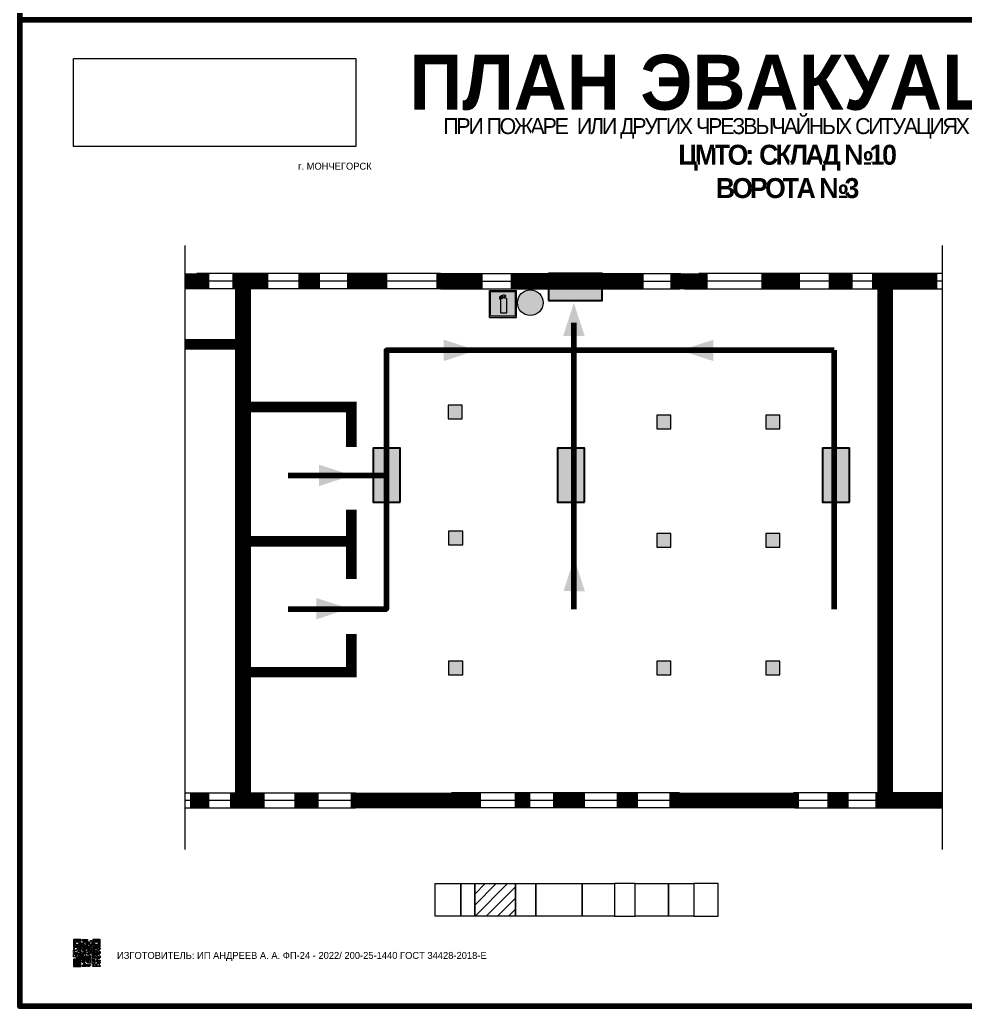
# Model space of a CAD drawing. Header units: millimetres. Extents: x 13810 to 67229, y 12374 to 21950.
# Drawn here: x 30689.3 to 31068.1, y 19482 to 19877 of the extents above; entities that cross this region are included whole.
import ezdxf

# ---------------------------------------------------------------- set-up
doc = ezdxf.new("R2010")
doc.units = ezdxf.units.MM
doc.layers.add('План_Штампы', color=7, linetype='Continuous')
doc.styles.add('обычный', font='arial.ttf')
picture_1 = doc.add_image_def('image1.jpg', size_in_pixel=(337, 105))

# ---------------------------------------------------------------- blocks, each defined once
blk = doc.blocks.new('QR')
at = {"lineweight": 0}
h = blk.add_hatch(color=256, dxfattribs=at)
h.dxf.hatch_style = 1
h.paths.add_polyline_path([(9241.16, 2687.38), (9242.01, 2687.38), (9242.01, 2687.83), (9241.59, 2687.83), (9241.59, 2688.68), (9239.45, 2688.68), (9239.45, 2688.25), (9239.86, 2688.25), (9239.86, 2687.83), (9240.29, 2687.83), (9240.29, 2688.25), (9241.16, 2688.25), (9241.16, 2687.83), (9240.29, 2687.83), (9240.29, 2687.38), (9239.45, 2687.38), (9239.45, 2685.22), (9238.57, 2685.22), (9238.57, 2684.8), (9239.02, 2684.8), (9239.02, 2684.37), (9238.13, 2684.37), (9238.13, 2683.92), (9239.02, 2683.92), (9239.02, 2683.5), (9239.44, 2683.5), (9239.44, 2682.64), (9239.87, 2682.64), (9239.87, 2682.18), (9239.44, 2682.18), (9239.44, 2682.64), (9238.13, 2682.64), (9238.13, 2681.76), (9237.71, 2681.76), (9237.71, 2682.64), (9238.13, 2682.64), (9238.13, 2683.07), (9237.27, 2683.07), (9237.27, 2683.51), (9237.71, 2683.51), (9237.71, 2684.37), (9238.13, 2684.37), (9238.13, 2685.22), (9237.71, 2685.22), (9237.71, 2684.8), (9237.28, 2684.8), (9237.28, 2684.38), (9235.98, 2684.38), (9235.98, 2683.92), (9236.4, 2683.92), (9236.4, 2683.49), (9236.84, 2683.49), (9236.84, 2683.07), (9236.4, 2683.07), (9236.4, 2682.64), (9235.98, 2682.64), (9235.98, 2681.76), (9237.29, 2681.76), (9237.29, 2681.33), (9239.43, 2681.33), (9239.43, 2681.76), (9240.74, 2681.76), (9240.74, 2683.05), (9239.87, 2683.05), (9239.87, 2683.5), (9240.29, 2683.5), (9240.29, 2683.91), (9240.74, 2683.91), (9240.74, 2684.81), (9240.29, 2684.81), (9240.29, 2684.79), (9240.29, 2684.37), (9239.45, 2684.37), (9239.45, 2684.8), (9239.87, 2684.8), (9239.87, 2685.21), (9240.74, 2685.21), (9240.74, 2686.1), (9240.29, 2686.1), (9240.29, 2685.64), (9239.86, 2685.64), (9239.86, 2686.95), (9240.29, 2686.95), (9240.29, 2686.52), (9240.74, 2686.52), (9240.74, 2686.1), (9241.16, 2686.1), (9241.16, 2686.53), (9241.59, 2686.53), (9241.59, 2686.1), (9242.02, 2686.1), (9242.02, 2685.21), (9241.59, 2685.21), (9241.59, 2686.1), (9241.16, 2686.1), (9241.16, 2685.21), (9240.74, 2685.21), (9240.74, 2684.81), (9242.89, 2684.81), (9242.89, 2685.22), (9242.47, 2685.22), (9242.47, 2686.11), (9242.89, 2686.11), (9242.89, 2686.52), (9242.46, 2686.52), (9242.46, 2686.95), (9242.89, 2686.95), (9242.89, 2686.52), (9243.32, 2686.52), (9243.32, 2688.26), (9242.9, 2688.26), (9242.9, 2687.83), (9242.47, 2687.83), (9242.47, 2687.38), (9242.01, 2687.38), (9242.01, 2686.94), (9241.16, 2686.94)])
h.paths.add_polyline_path([(9239.02, 2682.18), (9239.02, 2681.76), (9238.54, 2681.76), (9238.54, 2682.18)], flags=16)
h.paths.add_polyline_path([(9237.27, 2682.65), (9237.27, 2682.19), (9236.83, 2682.19), (9236.83, 2682.65)], flags=16)
h = blk.add_hatch(color=256, dxfattribs=at)
h.dxf.hatch_style = 1
h.paths.add_polyline_path([(9238.15, 2687.83), (9236.83, 2687.83), (9236.83, 2686.52), (9238.15, 2686.52)], flags=0)
h.paths.add_polyline_path([(9239.01, 2685.65), (9239.01, 2688.68), (9235.98, 2688.68), (9235.98, 2685.65)])
h.paths.add_polyline_path([(9236.41, 2686.1), (9236.41, 2688.26), (9238.56, 2688.26), (9238.56, 2686.1)], flags=16)
h.paths.add_polyline_path([(9236.83, 2686.52), (9236.83, 2687.83), (9238.15, 2687.83), (9238.15, 2686.52)], flags=0)
h = blk.add_hatch(color=256, dxfattribs=at)
h.dxf.hatch_style = 1
h.paths.add_polyline_path([(9243.32, 2686.11), (9242.89, 2686.11), (9242.89, 2685.64), (9243.32, 2685.64)])
h.paths.add_polyline_path([(9239.02, 2683.07), (9239.02, 2683.5), (9238.56, 2683.5), (9238.56, 2683.07)])
h.paths.add_polyline_path([(9236.4, 2684.8), (9236.4, 2685.22), (9235.98, 2685.22), (9235.98, 2684.8)])
h.paths.add_polyline_path([(9236.4, 2683.07), (9236.4, 2683.49), (9235.98, 2683.49), (9235.98, 2683.07)])
h = blk.add_hatch(color=256, dxfattribs=at)
h.dxf.hatch_style = 1
h.paths.add_polyline_path([(9238.15, 2686.52), (9238.15, 2687.83), (9236.83, 2687.83), (9236.83, 2686.52)])
h.paths.add_polyline_path([(9245.91, 2686.52), (9245.91, 2687.83), (9244.59, 2687.83), (9244.59, 2686.52)], flags=0)
h.paths.add_polyline_path([(9246.77, 2685.65), (9246.77, 2688.68), (9243.74, 2688.68), (9243.74, 2685.65)])
h.paths.add_polyline_path([(9244.17, 2686.1), (9244.17, 2688.26), (9246.32, 2688.26), (9246.32, 2686.1)], flags=16)
h.paths.add_polyline_path([(9244.59, 2686.52), (9244.59, 2687.83), (9245.91, 2687.83), (9245.91, 2686.52)], flags=0)
h = blk.add_hatch(color=256, dxfattribs=at)
h.dxf.hatch_style = 1
h.paths.add_polyline_path([(9240.75, 2681.76), (9240.75, 2681.35), (9241.17, 2681.35), (9241.17, 2681.76)])
h.paths.add_polyline_path([(9241.6, 2682.18), (9241.17, 2682.18), (9241.17, 2681.76), (9241.6, 2681.76)])
h.paths.add_polyline_path([(9242.47, 2681.34), (9242.47, 2682.19), (9242.02, 2682.19), (9242.02, 2681.76), (9241.6, 2681.76), (9241.6, 2681.34)])
h.paths.add_polyline_path([(9239.87, 2678.3), (9239.44, 2678.3), (9239.44, 2677.89), (9241.17, 2677.89), (9241.17, 2678.3), (9240.28, 2678.3), (9240.28, 2678.73), (9239.87, 2678.73)])
h.paths.add_polyline_path([(9240.75, 2678.73), (9240.75, 2679.19), (9240.28, 2679.19), (9240.28, 2678.73)])
h.paths.add_polyline_path([(9241.6, 2678.73), (9241.17, 2678.73), (9241.17, 2678.3), (9241.6, 2678.3)])
h.paths.add_polyline_path([(9242.02, 2678.3), (9241.6, 2678.3), (9241.6, 2677.89), (9242.48, 2677.89), (9242.48, 2678.31), (9242.9, 2678.31), (9242.9, 2678.73), (9242.02, 2678.73)])
h.paths.add_polyline_path([(9246.36, 2684.37), (9246.36, 2684.79), (9245.93, 2684.79), (9245.93, 2684.37)])
h.paths.add_polyline_path([(9246.78, 2685.2), (9246.36, 2685.2), (9246.36, 2684.79), (9246.78, 2684.79)])
h.paths.add_polyline_path([(9245.91, 2687.83), (9244.59, 2687.83), (9244.59, 2686.52), (9245.91, 2686.52)])
h = blk.add_hatch(color=256, dxfattribs=at)
h.dxf.hatch_style = 1
h.paths.add_polyline_path([(9243.32, 2682.64), (9243.32, 2683.07), (9244.62, 2683.07), (9244.62, 2684.37), (9243.74, 2684.37), (9243.74, 2684.8), (9244.62, 2684.8), (9244.62, 2684.37), (9245.48, 2684.37), (9245.48, 2685.22), (9243.32, 2685.22), (9243.32, 2683.5), (9242.89, 2683.5), (9242.89, 2683.06), (9242.01, 2683.06), (9242.01, 2683.91), (9242.47, 2683.91), (9242.47, 2683.5), (9242.89, 2683.5), (9242.89, 2684.38), (9241.59, 2684.38), (9241.59, 2683.91), (9240.74, 2683.91), (9240.74, 2683.05), (9241.59, 2683.05), (9241.59, 2682.64), (9242.47, 2682.64), (9242.47, 2682.19), (9242.91, 2682.19), (9242.91, 2681.34), (9242.48, 2681.34), (9242.48, 2680.91), (9242.91, 2680.91), (9242.91, 2679.17), (9243.75, 2679.17), (9243.75, 2678.73), (9244.2, 2678.73), (9244.2, 2678.3), (9243.75, 2678.3), (9243.75, 2677.88), (9246.78, 2677.88), (9246.78, 2678.3), (9246.35, 2678.3), (9246.35, 2679.19), (9245.48, 2679.19), (9245.48, 2678.31), (9245.05, 2678.31), (9245.05, 2678.73), (9244.62, 2678.73), (9244.62, 2679.19), (9244.2, 2679.19), (9244.2, 2679.61), (9245.05, 2679.61), (9245.05, 2680.46), (9245.48, 2680.46), (9245.48, 2681.34), (9245.04, 2681.34), (9245.04, 2681.76), (9244.63, 2681.76), (9244.63, 2682.19), (9244.21, 2682.19), (9244.21, 2681.76), (9243.32, 2681.76), (9243.32, 2682.19), (9244.21, 2682.19), (9244.21, 2682.64)])
h.paths.add_polyline_path([(9243.75, 2683.49), (9243.75, 2683.92), (9244.21, 2683.92), (9244.21, 2683.49)], flags=16)
h.paths.add_polyline_path([(9243.32, 2681.34), (9244.63, 2681.34), (9244.63, 2680.04), (9243.32, 2680.04)], flags=16)
h.paths.add_polyline_path([(9243.76, 2680.89), (9244.18, 2680.89), (9244.18, 2680.48), (9243.76, 2680.48)], flags=0)
h = blk.add_hatch(color=256, dxfattribs=at)
h.dxf.hatch_style = 1
h.paths.add_polyline_path([(9246.36, 2683.07), (9246.78, 2683.07), (9246.78, 2683.92), (9246.36, 2683.92), (9246.36, 2683.49), (9245.92, 2683.49), (9245.92, 2683.92), (9245.06, 2683.92), (9245.06, 2683.49), (9245.48, 2683.49), (9245.48, 2683.07), (9244.62, 2683.07), (9244.62, 2682.65), (9245.05, 2682.65), (9245.05, 2682.18), (9245.48, 2682.18), (9245.48, 2682.65), (9246.36, 2682.65)])
h.paths.add_polyline_path([(9246.78, 2682.18), (9246.36, 2682.18), (9246.36, 2681.75), (9245.92, 2681.75), (9245.92, 2682.18), (9245.48, 2682.18), (9245.48, 2681.34), (9245.48, 2681.34), (9245.94, 2681.34), (9245.94, 2680.91), (9246.36, 2680.91), (9246.36, 2681.34), (9246.78, 2681.34)])
h = blk.add_hatch(color=256, dxfattribs=at)
h.dxf.hatch_style = 1
h.paths.add_polyline_path([(9235.98, 2680.9), (9235.98, 2677.86), (9239.02, 2677.86), (9239.02, 2680.9)])
h.paths.add_polyline_path([(9238.57, 2680.48), (9238.57, 2678.32), (9236.41, 2678.32), (9236.41, 2680.48)], flags=16)
h.paths.add_polyline_path([(9238.15, 2680.05), (9238.15, 2678.74), (9236.83, 2678.74), (9236.83, 2680.05)], flags=0)
h = blk.add_hatch(color=256, dxfattribs=at)
h.dxf.hatch_style = 1
h.paths.add_polyline_path([(9238.15, 2680.05), (9236.83, 2680.05), (9236.83, 2678.74), (9238.15, 2678.74)])
h = blk.add_hatch(color=256, dxfattribs=at)
h.dxf.hatch_style = 1
h.paths.add_polyline_path([(9242.02, 2680.46), (9242.48, 2680.46), (9242.48, 2680.91), (9241.58, 2680.91), (9241.58, 2681.35), (9241.17, 2681.35), (9241.17, 2680.91), (9240.75, 2680.91), (9240.75, 2681.33), (9239.43, 2681.33), (9239.43, 2680.46), (9239.86, 2680.46), (9239.86, 2680.92), (9240.3, 2680.92), (9240.3, 2680.46), (9239.86, 2680.46), (9239.86, 2680.04), (9239.44, 2680.04), (9239.44, 2679.62), (9239.86, 2679.62), (9239.86, 2679.19), (9240.29, 2679.19), (9240.29, 2680.03), (9241.18, 2680.03), (9241.18, 2680.47), (9241.6, 2680.47), (9241.6, 2680.03), (9241.18, 2680.03), (9241.18, 2679.61), (9241.6, 2679.61), (9241.6, 2679.19), (9242.47, 2679.19), (9242.47, 2679.6), (9242.02, 2679.6)])
h = blk.add_hatch(color=256, dxfattribs=at)
h.dxf.hatch_style = 1
h.paths.add_polyline_path([(9244.18, 2680.48), (9244.18, 2680.89), (9243.76, 2680.89), (9243.76, 2680.48)])
h = blk.add_hatch(color=256, dxfattribs=at)
h.dxf.hatch_style = 1
h.paths.add_polyline_path([(9245.93, 2680.04), (9245.93, 2680.46), (9245.48, 2680.46), (9245.48, 2679.62), (9246.35, 2679.62), (9246.35, 2680.04)])
h.paths.add_polyline_path([(9246.78, 2680.04), (9246.78, 2680.46), (9246.35, 2680.46), (9246.35, 2680.04)])
h.paths.add_polyline_path([(9246.78, 2679.18), (9246.78, 2679.62), (9246.35, 2679.62), (9246.35, 2679.18)])
for points in [[(9237.71, 2685.22), (9238.13, 2685.22), (9238.13, 2684.37), (9237.71, 2684.37), (9237.71, 2683.51), (9237.27, 2683.51), (9237.27, 2683.07), (9238.13, 2683.07), (9238.13, 2682.64), (9237.71, 2682.64), (9237.71, 2681.76), (9238.13, 2681.76), (9238.13, 2682.64), (9239.44, 2682.64), (9239.44, 2683.5), (9239.02, 2683.5), (9239.02, 2683.07), (9238.56, 2683.07), (9238.56, 2683.5), (9239.02, 2683.5), (9239.02, 2683.92), (9238.13, 2683.92), (9238.13, 2684.37), (9239.02, 2684.37), (9239.02, 2684.8), (9238.57, 2684.8), (9238.57, 2685.22), (9239.45, 2685.22), (9239.45, 2687.38), (9240.29, 2687.38), (9240.29, 2687.83), (9239.86, 2687.83), (9239.86, 2688.25), (9239.45, 2688.25), (9239.45, 2688.68), (9241.59, 2688.68), (9241.59, 2687.83), (9242.01, 2687.83), (9242.01, 2687.38), (9242.47, 2687.38), (9242.47, 2687.83), (9242.9, 2687.83), (9242.9, 2688.26), (9243.32, 2688.26), (9243.32, 2686.52), (9242.89, 2686.52), (9242.89, 2686.11), (9243.32, 2686.11), (9243.32, 2685.64), (9242.89, 2685.64), (9242.89, 2686.11), (9242.47, 2686.11), (9242.47, 2685.22), (9242.89, 2685.22), (9242.89, 2684.81), (9240.74, 2684.81), (9240.74, 2683.91), (9241.59, 2683.91), (9241.59, 2684.38), (9242.89, 2684.38), (9242.89, 2683.5), (9242.47, 2683.5), (9242.47, 2683.91), (9242.01, 2683.91), (9242.01, 2683.06), (9242.89, 2683.06), (9242.89, 2683.5), (9243.32, 2683.5), (9243.32, 2685.22), (9245.48, 2685.22), (9245.48, 2684.37), (9244.62, 2684.37), (9244.62, 2683.07), (9245.48, 2683.07), (9245.48, 2683.49), (9245.06, 2683.49), (9245.06, 2683.92), (9245.92, 2683.92), (9245.92, 2683.49), (9246.36, 2683.49), (9246.36, 2683.92), (9246.78, 2683.92), (9246.78, 2683.07), (9246.36, 2683.07), (9246.36, 2682.65), (9245.48, 2682.65), (9245.48, 2682.18), (9245.92, 2682.18), (9245.92, 2681.75), (9246.36, 2681.75), (9246.36, 2682.18), (9246.78, 2682.18), (9246.78, 2681.34), (9246.36, 2681.34), (9246.36, 2680.91), (9245.94, 2680.91), (9245.94, 2681.34), (9245.48, 2681.34), (9245.48, 2680.46), (9245.93, 2680.46), (9245.93, 2680.04), (9246.35, 2680.04), (9246.35, 2680.46), (9246.78, 2680.46), (9246.78, 2680.04), (9246.78, 2680.04), (9246.35, 2680.04), (9246.35, 2679.62), (9246.78, 2679.62), (9246.78, 2679.18), (9246.35, 2679.18), (9246.35, 2678.3), (9246.78, 2678.3), (9246.78, 2677.88), (9243.75, 2677.88), (9243.75, 2678.3), (9244.2, 2678.3), (9244.2, 2678.73), (9243.75, 2678.73), (9243.75, 2679.17), (9242.91, 2679.17), (9242.91, 2680.91), (9242.48, 2680.91), (9242.48, 2680.46), (9242.02, 2680.46), (9242.02, 2679.6), (9242.47, 2679.6), (9242.47, 2679.19), (9241.6, 2679.19), (9241.6, 2679.61), (9241.18, 2679.61), (9241.18, 2680.03), (9240.29, 2680.03), (9240.29, 2679.19), (9240.75, 2679.19), (9240.75, 2678.73), (9240.28, 2678.73), (9240.28, 2678.3), (9241.17, 2678.3), (9241.17, 2678.73), (9241.6, 2678.73), (9241.6, 2678.3), (9242.02, 2678.3), (9242.02, 2678.73), (9242.9, 2678.73), (9242.9, 2678.31), (9242.48, 2678.31), (9242.48, 2677.89), (9241.6, 2677.89), (9241.6, 2678.3), (9241.17, 2678.3), (9241.17, 2677.89), (9239.44, 2677.89), (9239.44, 2678.3), (9239.87, 2678.3), (9239.87, 2678.73), (9240.28, 2678.73), (9240.28, 2679.19), (9240.29, 2679.19), (9239.86, 2679.19), (9239.86, 2679.62), (9239.44, 2679.62), (9239.44, 2680.04), (9239.86, 2680.04), (9239.86, 2680.46), (9239.43, 2680.46), (9239.43, 2681.33), (9237.29, 2681.33), (9237.29, 2681.76), (9235.98, 2681.76), (9235.98, 2682.64), (9236.4, 2682.64), (9236.4, 2683.07), (9235.98, 2683.07), (9235.98, 2683.49), (9236.4, 2683.49), (9236.4, 2683.92), (9235.98, 2683.92), (9235.98, 2684.38), (9237.28, 2684.38), (9237.28, 2684.8), (9237.71, 2684.8), (9237.71, 2685.22), (9237.92, 2685.22)], [(9240.74, 2686.1), (9240.74, 2686.52), (9240.29, 2686.52), (9240.29, 2686.95), (9239.86, 2686.95), (9239.86, 2685.64), (9240.29, 2685.64), (9240.29, 2686.1), (9240.74, 2686.1), (9240.74, 2686.52)], [(9240.74, 2683.05), (9240.74, 2681.76), (9239.43, 2681.76), (9239.43, 2681.33), (9240.75, 2681.33), (9240.75, 2681.35), (9240.75, 2680.91), (9241.17, 2680.91), (9241.17, 2681.35), (9241.58, 2681.35), (9241.58, 2680.91), (9242.48, 2680.91), (9242.48, 2681.34), (9242.91, 2681.34), (9242.91, 2682.19), (9242.47, 2682.19), (9242.47, 2682.64), (9241.59, 2682.64), (9241.59, 2683.05), (9240.74, 2683.05)], [(9240.74, 2685.21), (9239.87, 2685.21), (9239.87, 2684.8), (9239.45, 2684.8), (9239.45, 2684.37), (9240.29, 2684.37), (9240.29, 2684.79), (9240.29, 2684.81), (9240.74, 2684.81), (9240.74, 2685.21), (9239.87, 2685.21)], [(9240.74, 2683.91), (9240.29, 2683.91), (9240.29, 2683.5), (9239.87, 2683.5), (9239.87, 2683.05), (9240.74, 2683.05), (9240.74, 2683.91)], [(9241.6, 2681.76), (9242.02, 2681.76), (9242.02, 2682.19), (9242.47, 2682.19), (9242.47, 2681.34), (9241.6, 2681.34), (9241.6, 2681.76)], [(9244.62, 2683.07), (9243.32, 2683.07), (9243.32, 2682.64), (9244.21, 2682.64), (9244.21, 2682.19), (9243.32, 2682.19), (9243.32, 2681.76), (9244.21, 2681.76), (9244.21, 2682.19), (9244.63, 2682.19), (9244.63, 2681.76), (9245.04, 2681.76), (9245.04, 2681.34), (9245.48, 2681.34)], [(9244.62, 2684.37), (9244.62, 2684.8), (9243.74, 2684.8), (9243.74, 2684.37), (9244.62, 2684.37)], [(9245.48, 2682.18), (9245.05, 2682.18), (9245.05, 2682.65), (9244.62, 2682.65), (9244.62, 2683.07)], [(9245.48, 2682.18), (9245.48, 2681.34)], [(9239.86, 2680.46), (9239.86, 2680.92), (9240.3, 2680.92), (9240.3, 2680.46), (9239.86, 2680.46)], [(9245.48, 2680.46), (9245.05, 2680.46), (9245.05, 2679.61), (9244.2, 2679.61), (9244.2, 2679.19), (9244.62, 2679.19), (9244.62, 2678.73), (9245.05, 2678.73), (9245.05, 2678.31), (9245.48, 2678.31), (9245.48, 2679.19), (9246.35, 2679.19), (9246.35, 2679.07)], [(9246.35, 2679.62), (9245.48, 2679.62), (9245.48, 2680.46)], [(9245.48, 2680.46), (9245.48, 2679.62), (9246.35, 2679.62), (9246.35, 2680.04), (9245.93, 2680.04), (9245.93, 2680.46), (9245.48, 2680.46), (9245.48, 2679.62)], [(9246.35, 2679.62), (9246.35, 2679.18)]]:
    blk.add_lwpolyline(points, dxfattribs=at)
for points in [[(9235.98, 2685.65), (9239.01, 2685.65), (9239.01, 2688.68), (9235.98, 2688.68)], [(9236.41, 2688.26), (9238.56, 2688.26), (9238.56, 2686.1), (9236.41, 2686.1)], [(9236.83, 2687.83), (9238.15, 2687.83), (9238.15, 2686.52), (9236.83, 2686.52)], [(9240.29, 2687.83), (9241.16, 2687.83), (9241.16, 2688.25), (9240.29, 2688.25)], [(9240.29, 2688.25), (9241.16, 2688.25), (9241.16, 2687.83), (9240.29, 2687.83)], [(9241.16, 2686.1), (9240.74, 2686.1), (9240.74, 2685.21), (9241.16, 2685.21)], [(9242.01, 2687.38), (9241.16, 2687.38), (9241.16, 2686.94), (9242.01, 2686.94)], [(9241.16, 2687.38), (9242.01, 2687.38), (9242.01, 2686.94), (9241.16, 2686.94)], [(9241.16, 2686.53), (9241.59, 2686.53), (9241.59, 2686.1), (9241.16, 2686.1)], [(9241.59, 2686.1), (9242.02, 2686.1), (9242.02, 2685.21), (9241.59, 2685.21)], [(9242.89, 2686.52), (9242.46, 2686.52), (9242.46, 2686.95), (9242.89, 2686.95)], [(9243.74, 2685.65), (9246.77, 2685.65), (9246.77, 2688.68), (9243.74, 2688.68)], [(9244.17, 2688.26), (9246.32, 2688.26), (9246.32, 2686.1), (9244.17, 2686.1)], [(9244.59, 2687.83), (9245.91, 2687.83), (9245.91, 2686.52), (9244.59, 2686.52)], [(9235.98, 2684.8), (9236.4, 2684.8), (9236.4, 2685.22), (9235.98, 2685.22)], [(9236.4, 2683.07), (9236.84, 2683.07), (9236.84, 2683.49), (9236.4, 2683.49)], [(9236.83, 2682.19), (9237.27, 2682.19), (9237.27, 2682.65), (9236.83, 2682.65)], [(9238.54, 2682.18), (9239.02, 2682.18), (9239.02, 2681.76), (9238.54, 2681.76)], [(9239.44, 2682.64), (9239.87, 2682.64), (9239.87, 2682.18), (9239.44, 2682.18)], [(9241.17, 2682.18), (9241.6, 2682.18), (9241.6, 2681.76), (9241.17, 2681.76)], [(9243.75, 2683.92), (9244.21, 2683.92), (9244.21, 2683.49), (9243.75, 2683.49)], [(9245.93, 2684.79), (9246.36, 2684.79), (9246.36, 2684.37), (9245.93, 2684.37)], [(9246.36, 2685.2), (9246.78, 2685.2), (9246.78, 2684.79), (9246.36, 2684.79)], [(9235.98, 2677.86), (9239.02, 2677.86), (9239.02, 2680.9), (9235.98, 2680.9)], [(9236.41, 2680.48), (9238.57, 2680.48), (9238.57, 2678.32), (9236.41, 2678.32)], [(9236.83, 2680.05), (9238.15, 2680.05), (9238.15, 2678.74), (9236.83, 2678.74)], [(9240.75, 2681.76), (9241.17, 2681.76), (9241.17, 2681.35), (9240.75, 2681.35)], [(9241.18, 2680.03), (9241.6, 2680.03), (9241.6, 2680.47), (9241.18, 2680.47)], [(9243.32, 2680.04), (9244.63, 2680.04), (9244.63, 2681.34), (9243.32, 2681.34)], [(9243.76, 2680.89), (9244.18, 2680.89), (9244.18, 2680.48), (9243.76, 2680.48)]]:
    blk.add_lwpolyline(points, close=True, dxfattribs=at)
blk = doc.blocks.new('A$C7B4425F7')
at = {"true_color": 0xffffff}
blk.add_hatch(color=7, dxfattribs=at).paths.add_polyline_path([(0, 0), (-16, 0), (-16, -8), (0, -8)])
h = blk.add_hatch(color=126)
h.paths.add_polyline_path([(-0.2, -0.2), (-15.8, -0.2), (-15.8, -7.8), (-0.2, -7.8)])
h.paths.add_polyline_path([(-11.76, -2.03), (-11.76, -3.66), (-11.17, -3.66, -0.568275), (-11.17, -6.18), (-12.58, -6.18), (-12.58, -2.03)], flags=16)
h.paths.add_polyline_path([(-13.33, -4.12, -0.495768), (-13.59, -6.18), (-15.03, -6.18), (-15.03, -2.03), (-13.59, -2.03, -0.487973)], flags=16)
h.paths.add_polyline_path([(-10.25, -2.03), (-9.48, -2.03), (-9.48, -6.18), (-10.25, -6.18)], flags=16)
h.paths.add_polyline_path([(-13.84, -3.69), (-14.24, -3.69), (-14.24, -3.03), (-13.9, -3.03, -0.692621)], flags=0)
h.paths.add_polyline_path([(-9.15, -2.03), (-8.4, -2.03), (-8.04, -3.07), (-7.68, -2.03), (-6.93, -2.03), (-7.64, -4.1), (-6.93, -6.18), (-7.68, -6.18), (-8.04, -5.14), (-8.4, -6.18), (-9.15, -6.18), (-8.44, -4.1)], flags=16)
h.paths.add_polyline_path([(-11.76, -4.46), (-11.42, -4.46, -0.692621), (-11.36, -5.12), (-11.76, -5.12)], flags=0)
h.paths.add_polyline_path([(-13.9, -5.2), (-14.24, -5.2), (-14.24, -4.55), (-13.84, -4.55, -0.708038)], flags=0)
edge = h.paths.add_edge_path(flags=16)
edge.add_ellipse((-5.51, -4.08), major_axis=(0, 2.05), ratio=0.586184, start_angle=0, end_angle=360)
edge = h.paths.add_edge_path(flags=0)
edge.add_ellipse((-5.51, -4.08), major_axis=(0, 1.14), ratio=0.454828, start_angle=0, end_angle=360)
h.paths.add_polyline_path([(-4.13, -4.96, 0.377264), (-3.48, -4.52, 0.0555), (-3.16, -2.03), (-1.66, -2.03), (-1.66, -4.96), (-0.96, -4.96), (-0.96, -7.01), (-1.75, -7.01), (-1.75, -6.18), (-3.3, -6.18), (-3.3, -7.02), (-4.13, -7.02)], flags=16)
h.paths.add_polyline_path([(-2.73, -2.91), (-2.28, -2.91), (-2.28, -4.96), (-3.05, -4.96, 0.079136)], flags=0)
at = {"color": 126}
blk.add_lwpolyline([(-16, -8), (0, -8), (0, 0), (-16, 0)], close=True, dxfattribs=at)
blk = doc.blocks.new('A$C7B8C2D5B')
at = {"lineweight": 0}
h = blk.add_hatch(color=5, dxfattribs=at)
h.dxf.hatch_style = 1
h.paths.add_polyline_path([(1.4, -3.02, 1), (-2.11, -3.02, 1)])
at = {"color": 5, "lineweight": 0}
blk.add_circle((-0.36, -3.02), 1.75, dxfattribs=at)
blk = doc.blocks.new('A$C3AD82952')
at = {"true_color": 0xf5f5ff}
h = blk.add_hatch(color=7, dxfattribs=at)
h.dxf.hatch_style = 1
h.paths.add_polyline_path([(8.21, 8.73, 0.414214), (7.89, 9.05), (7.22, 9.05), (7.22, 9.92), (7.59, 9.92, 1), (7.57, 10.36), (7.22, 10.36), (7.22, 10.6), (6.43, 10.6), (6.43, 10.36), (6.01, 10.36), (4.74, 9.59), (4.74, 8.69), (4.98, 8.73), (4.98, 9.26), (6.12, 9.91), (6.43, 9.91), (6.43, 9.05), (5.76, 9.05, 0.414214), (5.44, 8.73), (5.44, 2.2), (8.21, 2.2)], flags=0)
h.paths.add_polyline_path([(12.8, 12.8), (0, 12.8), (0, 0), (12.8, 0)])
h.paths.add_polyline_path([(0.51, 12.29), (12.29, 12.29), (12.29, 0.51), (0.51, 0.51)], flags=16)
h.paths.add_polyline_path([(4.74, 9.59), (6.01, 10.36), (6.43, 10.36), (6.43, 10.6), (7.22, 10.6), (7.22, 10.36), (7.59, 10.36, -0.94586), (7.59, 9.92), (7.22, 9.92), (7.22, 9.05), (7.89, 9.05, -0.414214), (8.21, 8.73), (8.21, 2.2), (5.44, 2.2), (5.44, 8.73, -0.414214), (5.76, 9.05), (6.43, 9.05), (6.43, 9.91), (6.12, 9.91), (4.98, 9.26), (4.98, 8.73), (4.74, 8.69)], flags=0)
h = blk.add_hatch(color=242)
h.dxf.hatch_style = 1
h.paths.add_polyline_path([(12.29, 12.29), (0.51, 12.29), (0.51, 0.51), (12.29, 0.51)])
h.paths.add_polyline_path([(4.74, 8.69), (4.74, 9.59), (6.01, 10.36), (6.43, 10.36), (6.43, 10.6), (7.22, 10.6), (7.22, 10.36), (7.59, 10.36, -0.94586), (7.59, 9.92), (7.22, 9.92), (7.22, 9.05), (7.89, 9.05, -0.414214), (8.21, 8.73), (8.21, 2.2), (5.44, 2.2), (5.44, 8.73, -0.414214), (5.76, 9.05), (6.43, 9.05), (6.43, 9.91), (6.12, 9.91), (4.98, 9.26), (4.98, 8.73)], flags=16)
h = blk.add_hatch(color=7, dxfattribs=at)
h.dxf.hatch_style = 1
h.paths.add_polyline_path([(8.21, 8.73, 0.414214), (7.89, 9.05), (7.22, 9.05), (7.22, 9.92), (7.59, 9.92, 1), (7.57, 10.36), (7.22, 10.36), (7.22, 10.6), (6.43, 10.6), (6.43, 10.36), (6.01, 10.36), (4.74, 9.59), (4.74, 8.69), (4.98, 8.73), (4.98, 9.26), (6.12, 9.91), (6.43, 9.91), (6.43, 9.05), (5.76, 9.05, 0.414214), (5.44, 8.73), (5.44, 2.2), (8.21, 2.2)])
at = {"color": 242, "lineweight": 5}
for p, q in [((0, 0), (0, 12.8)), ((0, 12.8), (12.8, 12.8)), ((6.01, 10.36), (4.74, 9.59)), ((4.74, 9.59), (4.74, 8.69)), ((4.98, 9.26), (6.12, 9.91)), ((6.01, 10.36), (6.43, 10.36)), ((6.12, 9.91), (6.43, 9.91)), ((7.22, 10.6), (6.43, 10.6)), ((6.43, 10.6), (6.43, 10.36)), ((6.43, 9.91), (6.43, 9.05)), ((7.22, 10.36), (7.22, 10.6)), ((7.59, 10.36), (7.22, 10.36)), ((7.22, 9.05), (7.22, 9.92)), ((7.59, 9.92), (7.22, 9.92)), ((12.8, 0), (12.8, 12.8)), ((4.74, 8.69), (4.98, 8.73)), ((4.98, 8.73), (4.98, 9.26)), ((5.44, 2.2), (5.44, 8.73)), ((5.76, 9.05), (6.43, 9.05)), ((7.89, 9.05), (7.22, 9.05)), ((8.21, 2.2), (8.21, 8.73)), ((0, 0), (12.8, 0)), ((5.44, 2.2), (8.21, 2.2))]:
    blk.add_line(p, q, dxfattribs=at)
blk.add_lwpolyline([(0.51, 12.29), (12.29, 12.29), (12.29, 0.51), (0.51, 0.51)], close=True, dxfattribs=at)
for centre, radius, start, end in [((7.58, 10.14), 0.223, 273.1875, 86.8125), ((5.76, 8.73), 0.32, 90, 180), ((7.89, 8.73), 0.32, 0, 90)]:
    blk.add_arc(centre, radius, start, end, dxfattribs=at)
blk = doc.blocks.new('A$C32E8229D')
at = {"true_color": 0xffffff}
blk.add_hatch(color=7, dxfattribs=at).paths.add_polyline_path([(0, 0), (0, -8), (16, -8), (16, 0)])
h = blk.add_hatch(color=126)
h.paths.add_polyline_path([(0.2, -0.2), (15.8, -0.2), (15.8, -7.8), (0.2, -7.8)])
h.paths.add_polyline_path([(13.49, -2.05), (12.08, -2.05), (11.37, -2.63, 0.162397), (11.29, -2.84), (11.29, -3.63), (10.35, -3.63), (10.35, -4.05), (11.68, -4.05), (11.68, -3.48), (12.26, -4.28), (11.29, -5.1), (11.29, -6.78), (11.85, -6.78), (11.85, -5.44), (12.8, -4.64), (12.8, -5.94), (14.46, -5.94), (14.46, -5.39), (13.45, -5.39), (13.45, -3.97), (12.46, -2.59), (13.15, -2.59), (13.69, -3.34), (14.18, -3)], flags=16)
h.paths.add_polyline_path([(10.74, -1.82, 1), (11.8, -1.82, 1)], flags=16)
h.paths.add_polyline_path([(9.39, -3.59), (5.99, -3.59), (6.56, -3.03), (5.91, -3.03), (5.1, -3.83), (5.91, -4.64), (6.56, -4.64), (5.99, -4.09), (9.39, -4.09)], flags=16)
h.paths.add_polyline_path([(4.29, -1.08), (1.72, -1.08), (1.72, -6.6), (4.29, -6.6)], flags=16)
at = {"color": 126}
blk.add_lwpolyline([(16, -8), (0, -8), (0, 0), (16, 0)], close=True, dxfattribs=at)

msp = doc.modelspace()

# ---------------------------------------------------------------- hatches: boundary and pattern name
at = {"lineweight": 0}
h = msp.add_hatch(color=256, dxfattribs=at)
h.dxf.hatch_style = 1
h.paths.add_polyline_path([(30866.56, 19722.71), (30860.93, 19722.71), (30860.93, 19717.25), (30866.56, 19717.25)])
h = msp.add_hatch(color=256, dxfattribs=at)
h.dxf.hatch_style = 1
h.paths.add_polyline_path([(30950.11, 19718.66), (30944.47, 19718.66), (30944.47, 19713.2), (30950.11, 19713.2)])
h = msp.add_hatch(color=256, dxfattribs=at)
h.dxf.hatch_style = 1
h.paths.add_polyline_path([(30993.81, 19718.66), (30988.18, 19718.66), (30988.18, 19713.2), (30993.81, 19713.2)])
h = msp.add_hatch(color=256, dxfattribs=at)
h.dxf.hatch_style = 1
h.paths.add_polyline_path([(30866.74, 19672.29), (30861.11, 19672.29), (30861.11, 19666.83), (30866.74, 19666.83)])
h = msp.add_hatch(color=256, dxfattribs=at)
h.dxf.hatch_style = 1
h.paths.add_polyline_path([(30950.11, 19671.28), (30944.47, 19671.28), (30944.47, 19665.82), (30950.11, 19665.82)])
h = msp.add_hatch(color=256, dxfattribs=at)
h.dxf.hatch_style = 1
h.paths.add_polyline_path([(30993.81, 19671.28), (30988.18, 19671.28), (30988.18, 19665.82), (30993.81, 19665.82)])
h = msp.add_hatch(color=256, dxfattribs=at)
h.dxf.hatch_style = 1
h.paths.add_polyline_path([(30866.74, 19620.17), (30861.11, 19620.17), (30861.11, 19614.71), (30866.74, 19614.71)])
h = msp.add_hatch(color=256, dxfattribs=at)
h.dxf.hatch_style = 1
h.paths.add_polyline_path([(30950.11, 19620.17), (30944.47, 19620.17), (30944.47, 19614.71), (30950.11, 19614.71)])
h = msp.add_hatch(color=256, dxfattribs=at)
h.dxf.hatch_style = 1
h.paths.add_polyline_path([(30993.81, 19620.17), (30988.18, 19620.17), (30988.18, 19614.71), (30993.81, 19614.71)])
at = {"lineweight": 0, "true_color": 0x000000}
h = msp.add_hatch(dxfattribs=at)
h.set_pattern_fill('ANSI31', color=18)
h.set_pattern_definition([(45, (12374.4973, -474.272), (-2.24506403, 2.24506403), [])])
h.paths.add_polyline_path([(30887.9, 19531.13), (30871.55, 19531.13), (30871.55, 19518.11), (30887.9, 19518.11)])

# ---------------------------------------------------------------- linework, layer by layer
at = {"color": 2, "lineweight": 100}
for points in [[(30689.29, 20272.03), (31289.29, 20272.03), (31289.29, 19877.03), (30689.29, 19877.03)], [(30689.29, 19877.03), (31289.29, 19877.03), (31289.29, 19482.03), (30689.29, 19482.03)]]:
    msp.add_lwpolyline(points, close=True, dxfattribs=at)
at = {"lineweight": 0}
for points in [[(30755.38, 19786.69), (30755.38, 19544.79)], [(31058.75, 19786.69), (31058.75, 19544.79)], [(30857.79, 19775.37), (30760.18, 19775.37)], [(30954.12, 19775.29), (30857.62, 19775.29)], [(31058.75, 19775.37), (30961.39, 19775.37)], [(30861, 19772.32), (30757.18, 19772.32)], [(30861, 19772.32), (30757.18, 19772.32)], [(30953.18, 19772.23), (30857.84, 19772.23)], [(30953.18, 19772.23), (30857.84, 19772.23)], [(31058.75, 19772.31), (30955.36, 19772.31)], [(31058.75, 19772.31), (30955.36, 19772.31)], [(30857.19, 19769.22), (30756.89, 19769.22)], [(30953.66, 19769.13), (30857.9, 19769.13)], [(31058.75, 19769.21), (30955.56, 19769.21)], [(30823.93, 19567.41), (30755.38, 19567.41)], [(30823.65, 19564.35), (30755.38, 19564.35)], [(30953.54, 19567.47), (30862.23, 19567.47)], [(30953.26, 19564.42), (30862.3, 19564.42)], [(31058.75, 19564.39), (30998.17, 19564.39)], [(31058.75, 19567.44), (30999.24, 19567.44)], [(30823.78, 19561.36), (30755.38, 19561.36)], [(30953.39, 19561.42), (30862.23, 19561.42)], [(31058.75, 19561.39), (30999.76, 19561.39)]]:
    msp.add_lwpolyline(points, dxfattribs=at)
at = {"lineweight": 100, "const_width": 6.3}
for points in [[(30765.27, 19772.28), (30755.38, 19772.28)], [(30788.85, 19772.28), (30774.42, 19772.28)], [(30778.73, 19564.43), (30778.73, 19772.28)], [(30809.51, 19772.28), (30800.92, 19772.28)], [(30836.61, 19772.28), (30820.38, 19772.28)], [(30874.75, 19772.28), (30856.18, 19772.28)], [(30931, 19772.28), (30885.95, 19772.28)], [(30917.36, 19772.28), (30901.84, 19772.28)], [(30939.22, 19772.28), (30929.36, 19772.28)], [(30964.82, 19772.28), (30949.89, 19772.28)], [(31001.89, 19772.28), (30986.42, 19772.28)], [(31022.95, 19772.28), (31013.35, 19772.28)], [(31056.89, 19772.28), (31030.68, 19772.28)], [(31035.99, 19564.43), (31035.99, 19772.28)], [(30757.52, 19564.43), (30765.27, 19564.43)], [(30773.48, 19564.43), (30787.44, 19564.43)], [(30799.26, 19564.43), (30809.04, 19564.43)], [(30821.81, 19564.43), (30836.32, 19564.43)], [(30836.32, 19564.43), (30874.05, 19564.43)], [(30887.57, 19564.43), (30893.85, 19564.43)], [(30902.97, 19564.43), (30915.69, 19564.43)], [(30928.42, 19564.43), (30936.91, 19564.43)], [(30949.48, 19564.43), (30962.68, 19564.43)], [(30962.68, 19564.43), (31001.5, 19564.43)], [(31012.77, 19564.43), (31021.29, 19564.43)], [(31032.06, 19564.43), (31058.75, 19564.43)]]:
    msp.add_lwpolyline(points, dxfattribs=at)
at = {"color": 126, "lineweight": 100, "true_color": 0x008754}
for points in [[(30911.26, 19755.63), (30911.26, 19641.03)], [(30836.16, 19694.59), (30836.16, 19744.68), (31015.52, 19744.68)], [(31015.52, 19744.68), (31015.52, 19641.03)], [(30796.83, 19641.03), (30836.16, 19641.03), (30836.16, 19694.59), (30796.83, 19694.59)]]:
    msp.add_lwpolyline(points, dxfattribs=at)
at = {"lineweight": 0, "const_width": 4.2}
for points in [[(30755.38, 19747.03), (30777.65, 19747.03)], [(30822.12, 19705.89), (30822.12, 19721.97), (30778.91, 19721.97)], [(30822.12, 19653.13), (30822.12, 19680.91)], [(30822.12, 19668.18), (30779.71, 19668.18)], [(30778.9, 19615.82), (30822.12, 19615.82), (30822.12, 19631.06)]]:
    msp.add_lwpolyline(points, dxfattribs=at)
at = {"lineweight": 0}
for points in [[(30866.56, 19722.71), (30860.93, 19722.71), (30860.93, 19717.25), (30866.56, 19717.25)], [(30950.11, 19718.66), (30944.47, 19718.66), (30944.47, 19713.2), (30950.11, 19713.2)], [(30993.81, 19718.66), (30988.18, 19718.66), (30988.18, 19713.2), (30993.81, 19713.2)], [(30866.74, 19672.29), (30861.11, 19672.29), (30861.11, 19666.83), (30866.74, 19666.83)], [(30950.11, 19671.28), (30944.47, 19671.28), (30944.47, 19665.82), (30950.11, 19665.82)], [(30993.81, 19671.28), (30988.18, 19671.28), (30988.18, 19665.82), (30993.81, 19665.82)], [(30866.74, 19620.17), (30861.11, 19620.17), (30861.11, 19614.71), (30866.74, 19614.71)], [(30950.11, 19620.17), (30944.47, 19620.17), (30944.47, 19614.71), (30950.11, 19614.71)], [(30993.81, 19620.17), (30988.18, 19620.17), (30988.18, 19614.71), (30993.81, 19614.71)], [(30855.69, 19531.13), (30866, 19531.13), (30866, 19518.11), (30855.69, 19518.11)], [(30866, 19531.13), (30871.55, 19531.13), (30871.55, 19518.11), (30866, 19518.11)], [(30871.55, 19531.13), (30887.9, 19531.13), (30887.9, 19518.11), (30871.55, 19518.11)], [(30887.9, 19531.13), (30896.02, 19531.13), (30896.02, 19518.11), (30887.9, 19518.11)], [(30896.02, 19531.13), (30914.57, 19531.13), (30914.57, 19518.11), (30896.02, 19518.11)], [(30914.57, 19531.13), (30927.57, 19531.13), (30927.57, 19518.11), (30914.57, 19518.11)], [(30927.57, 19518.11), (30935.79, 19518.11), (30935.79, 19531.13), (30927.57, 19531.13)], [(30935.79, 19531.13), (30949.16, 19531.13), (30949.16, 19518.11), (30935.79, 19518.11)], [(30949.16, 19531.13), (30959.35, 19531.13), (30959.35, 19518.11), (30949.16, 19518.11)], [(30959.35, 19518.11), (30969.06, 19518.11), (30969.06, 19531.13), (30959.35, 19531.13)]]:
    msp.add_lwpolyline(points, close=True, dxfattribs=at)
at = {"layer": 'План_Штампы', "color": 126, "true_color": 0x008754}
for points in [[(30915.58, 19750.44), (30907.01, 19750.46), (30911.26, 19763.6)], [(30859.15, 19740.36), (30859.17, 19748.92), (30872.31, 19744.68)], [(30967.16, 19748.92), (30967.13, 19740.36), (30953.99, 19744.6)], [(30809.21, 19690.29), (30809.23, 19698.85), (30822.37, 19694.61)], [(30915.69, 19648.21), (30907.13, 19648.24), (30911.37, 19661.38)], [(30808.08, 19636.94), (30808.1, 19645.5), (30821.24, 19641.26)]]:
    msp.add_solid(points, dxfattribs=at)

# ---------------------------------------------------------------- block references
for name, p, xscale, yscale, zscale in [('A$C3AD82952', (30877.44, 19757.86), 0.84375, 0.84375, 0.84375), ('A$C7B8C2D5B', (30894.87, 19772.62), 2.939516126923263, 2.939516126923263, 2.939516126923263)]:
    msp.add_blockref(name, p, dxfattribs=dict(xscale=xscale, yscale=yscale, zscale=zscale))
at = {"color": 22, "lineweight": 100, "true_color": 0xbb1e10}
msp.add_blockref('QR', (21474.8, 16820.05), dxfattribs=at)
at = {"layer": 'План_Штампы', "xscale": 1.35, "yscale": 1.35, "zscale": 1.35}
msp.add_blockref('A$C7B4425F7', (30922.67, 19775.44), dxfattribs=at)
at = {"layer": 'План_Штампы', "color": 126, "true_color": 0x008754, "xscale": -1.35, "yscale": 1.35, "zscale": 1.35, "rotation": 90}
for p in [(30830.94, 19705.45), (30904.69, 19705.45), (31010.85, 19705.45)]:
    msp.add_blockref('A$C32E8229D', p, dxfattribs=at)

# ---------------------------------------------------------------- texts
at = {"lineweight": 0, "style": 'обычный'}
for s, insert, char_height, width, attachment_point in [('{\\fProxima Nova Rg|b1|i0|c204|p2;ПЛАН ЭВАКУАЦИИ}', (30845.42, 19862.98), 22, 493.8901, 1), ('\\pi-8.4,l8.4,t8.4;{\\fProxima Nova Rg|b0|i0|c204|p2;г. МОНЧЕГОРСК\\H1.1997x; }', (30815.53, 19818.36), 2.8, 126.6484, 5), ('\\pi-8.4,l8.4,t8.4;{\\fProxima Nova Rg|b0|i0|c204|p2;ИЗГОТОВИТЕЛЬ: ИП АНДРЕЕВ А. А.\\fProxima Nova Rg|b0|i0|c0|p2; \\fProxima Nova Rg|b0|i0|c204|p2;ФП-24 - 2022/ 200-25-1440 ГОСТ 34428-2018-Е\\H1.2266x; }', (30802.3, 19501.98), 2.8, 191.3484, 5)]:
    msp.add_mtext(s, dxfattribs=dict(at, insert=insert, char_height=char_height, width=width, attachment_point=attachment_point))
at = {"color": 0, "lineweight": 0, "insert": (30996.44, 19832.24), "char_height": 8, "width": 449.2158, "attachment_point": 5, "style": 'обычный'}
msp.add_mtext('{\\fArial Black|b1|i0|c204|p34;\\H2x;\\T0.85;  \\fArial Narrow|b0|i0|c204|p34;\\H0.8x;\\W0.9;\\P\\fProxima Nova Rg|b0|i0|c204|p2;\\H0.5x;\\W1;\\C256;ПРИ ПОЖАРЕ  ИЛИ ДРУГИХ ЧРЕЗВЫЧАЙНЫХ СИТУАЦИЯХ  ИЗ ПОМЕЩЕНИЙ \\fProxima Nova Rg|b1|i0|c204|p2;\\H1.25x;\\PЦМТО: СКЛАД №10\\PВОРОТА №3}', dxfattribs=at)

# ---------------------------------------------------------------- pictures from other files: only their frames are drawn
at = {"color": 7, "lineweight": 0, "true_color": 0xf5f5ff}
image = msp.add_image(picture_1, insert=(30710.78, 19826.22), size_in_units=(113.11, 35.24), dxfattribs=at)
image.dxf.flags = 7

doc.saveas('drawing.dxf')
